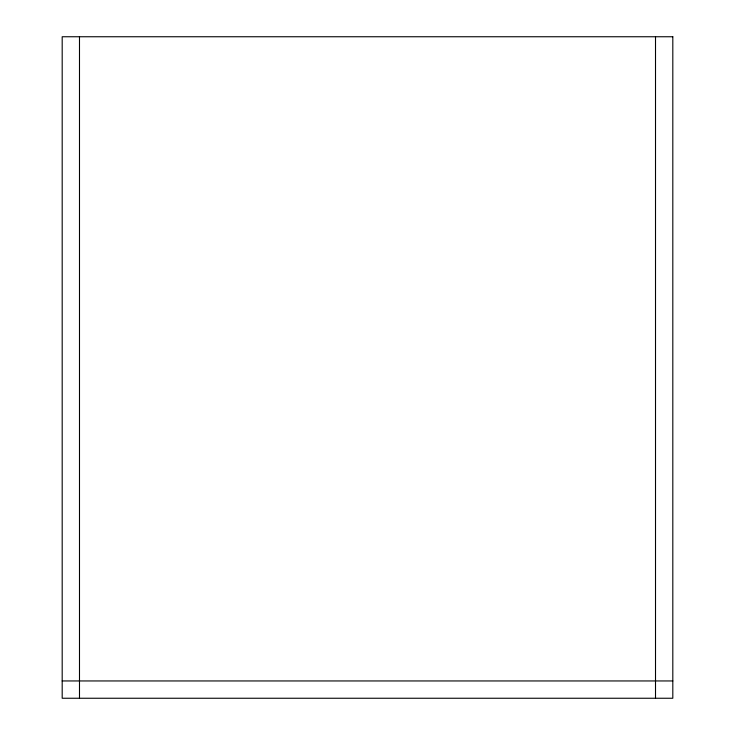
<?xml version="1.0" encoding="UTF-8"?>
<svg xmlns="http://www.w3.org/2000/svg" width="735" height="735" viewBox="0 0 735 735"><rect width="100%" height="100%" fill="white"/><g stroke="black" fill="none" stroke-linecap="round" stroke-linejoin="round"><path stroke-width="1.1" d="M62.19 680.95L672.81 680.95M655.51 36.75L655.51 698.25M79.49 36.75L79.49 698.25M672.81 36.75L62.19 36.75L62.19 698.25L672.81 698.25L672.81 36.75"/></g></svg>
